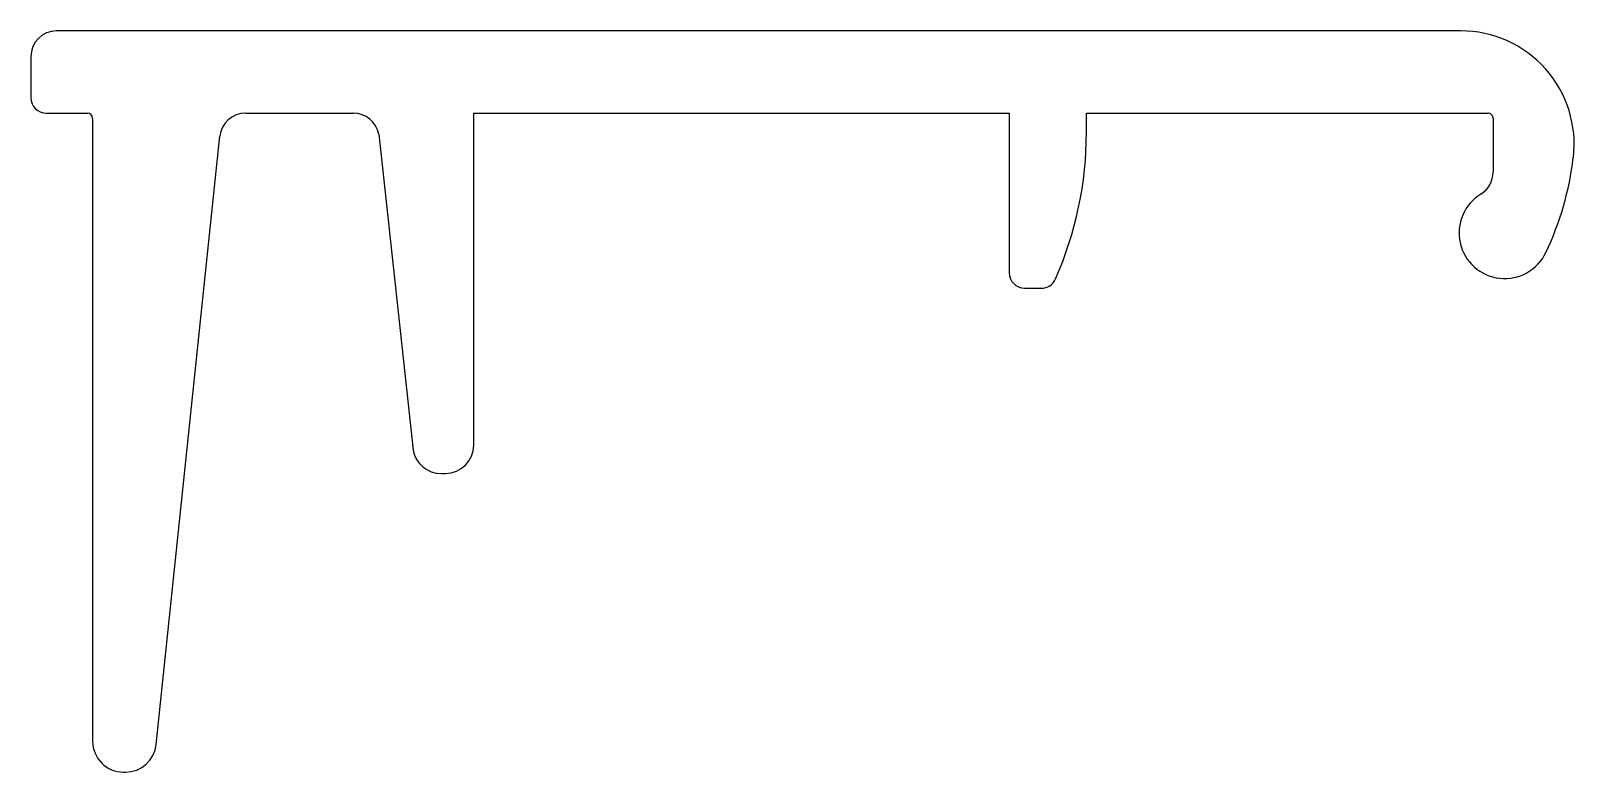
# Model space of a CAD drawing. Extents: x 716.7 to 746.7, y 368.6 to 383.
import ezdxf

# ---------------------------------------------------------------- set-up
doc = ezdxf.new("R2010")
doc.units = 0
doc.layers.get('0').update_dxf_attribs({"linetype": 'CONTINUOUS'})

msp = doc.modelspace()

# ---------------------------------------------------------------- linework, layer by layer
for p, q in [((744.497, 383.035), (717.224, 383.035)), ((716.724, 382.535), (716.724, 381.735)), ((717.024, 381.435), (717.824, 381.435)), ((717.924, 381.335), (717.924, 369.231)), ((720.893, 381.435), (722.988, 381.435)), ((725.324, 374.985), (725.324, 381.435)), ((725.324, 381.435), (735.724, 381.435)), ((735.724, 381.435), (735.724, 378.335)), ((737.224, 381.065), (737.224, 381.435)), ((737.224, 381.435), (745.024, 381.435)), ((745.124, 381.335), (745.124, 380.29)), ((719.158, 369.169), (720.396, 380.987)), ((723.479, 381.025), (724.149, 374.885)), ((736.024, 378.035), (736.349, 378.035)), ((724.69, 374.435), (724.774, 374.435)), ((718.524, 368.631), (718.561, 368.631))]:
    msp.add_line(p, q)
for centre, radius, start, end in [((717.224, 382.535), 0.5, 90, 180), ((744.497, 380.835), 2.2, 353.096, 90.0004), ((717.024, 381.735), 0.3, 180, 270), ((717.824, 381.335), 0.1, 0.0052, 90), ((720.893, 380.935), 0.5, 90.0008, 174.0162), ((722.988, 380.935), 0.5, 10.4219, 90), ((745.024, 381.335), 0.1, 0.0052, 90), ((730.162, 381.065), 7.063, 336.1916, 359.9997), ((740.724, 381.292), 6, 334.7233, 353.0961), ((744.624, 380.29), 0.5, 301.5005, 0), ((745.348, 379.108), 0.886, 121.4996, 334.7251), ((736.024, 378.335), 0.3, 180, 269.9977), ((736.349, 378.335), 0.3, 270, 336.1918), ((724.774, 374.985), 0.55, 270, 0), ((724.69, 374.985), 0.55, 190.4219, 270), ((718.524, 369.231), 0.6, 180, 270), ((718.561, 369.231), 0.6, 270, 354.0171)]:
    msp.add_arc(centre, radius, start, end)

doc.saveas('drawing.dxf')
